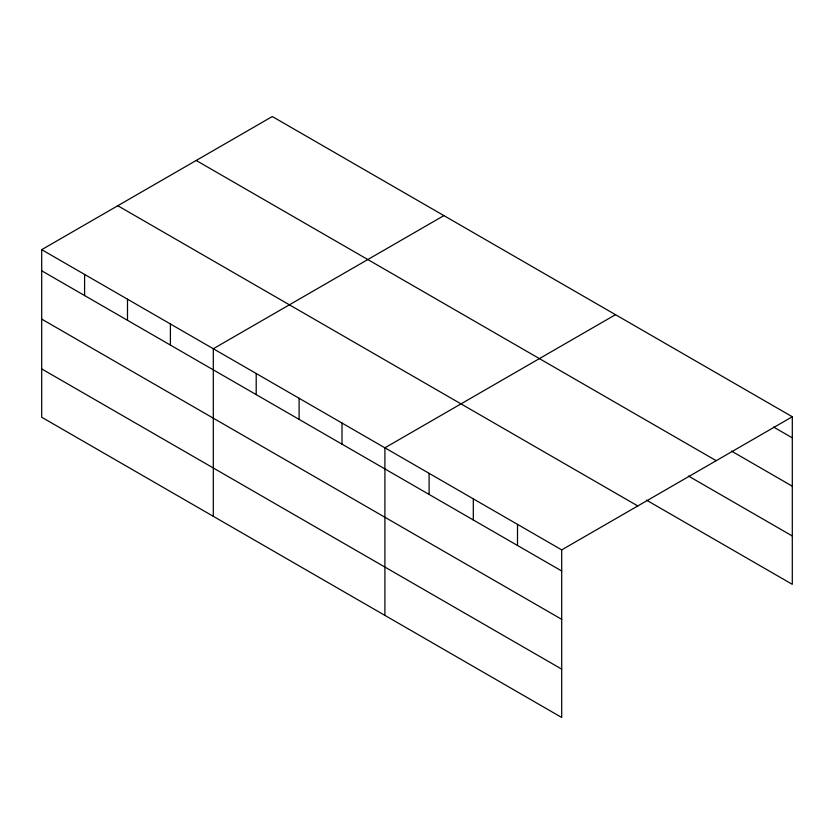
<?xml version="1.0" encoding="UTF-8"?>
<svg xmlns="http://www.w3.org/2000/svg" width="834" height="834" viewBox="0 0 834 834"><rect width="100%" height="100%" fill="white"/><g stroke="black" fill="none" stroke-linecap="round" stroke-linejoin="round"><path stroke-width="1.25" d="M646.444 500.119L792.3 584.332L792.3 416.76L272.301 116.531L41.7 249.668L41.7 417.24L561.699 717.469L561.699 549.887L41.7 249.668M443.897 215.61L213.306 348.748L213.306 516.319M615.502 314.679L384.901 447.816L384.901 615.388M561.699 549.887L792.3 416.76M773.514 427.018L792.3 437.86M731.522 451.111L792.3 486.201M196.198 160.472L716.208 460.691M688.425 476.026L792.3 535.991M117.792 205.737L637.801 505.957M41.7 270.779L561.699 570.998M41.7 319.109L561.699 619.328M41.7 368.909L561.699 669.129M517.507 524.367L517.507 545.478M473.305 498.857L473.305 519.957M429.103 473.337L429.103 494.437M342.003 423.046L342.003 444.157M299.104 398.277L299.104 419.387M256.205 373.507L256.205 394.618M170.397 323.978L170.397 345.078M127.498 299.208L127.498 320.308M84.599 274.438L84.599 295.538"/></g></svg>
